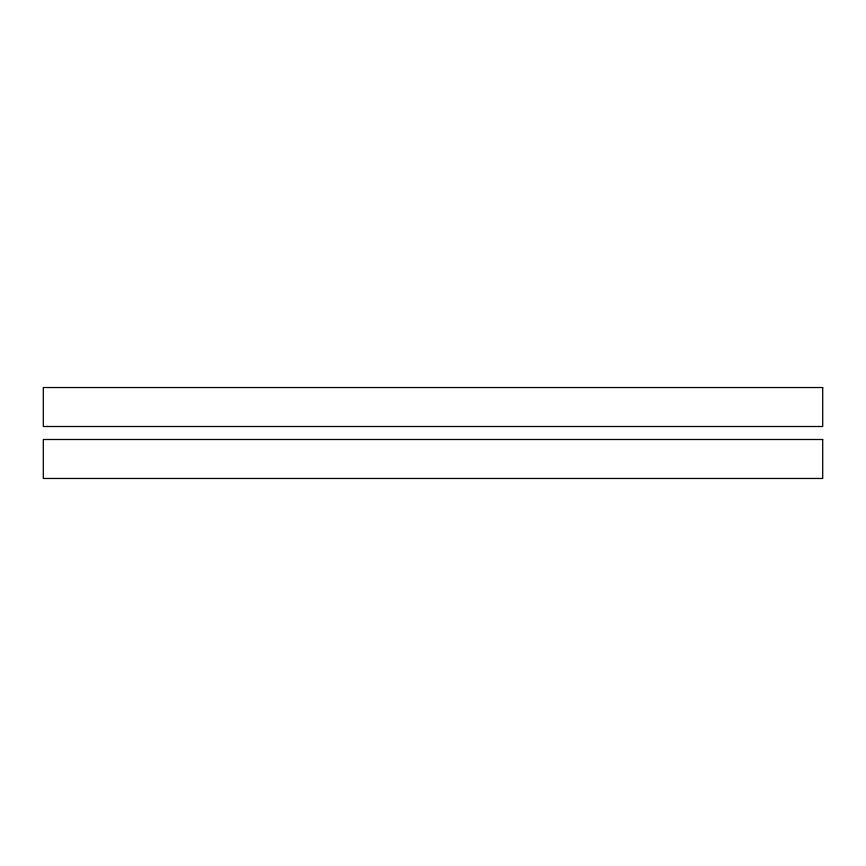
<?xml version="1.0" encoding="UTF-8"?>
<svg xmlns="http://www.w3.org/2000/svg" width="866" height="866" viewBox="0 0 866 866"><rect width="100%" height="100%" fill="white"/><g stroke="black" fill="none" stroke-linecap="round" stroke-linejoin="round"><path stroke-width="1.3" d="M822.7 387.535L43.3 387.535L43.3 426.505L822.7 426.505L822.7 387.535M822.7 439.495L43.3 439.495L43.3 478.465L822.7 478.465L822.7 439.495"/></g></svg>
